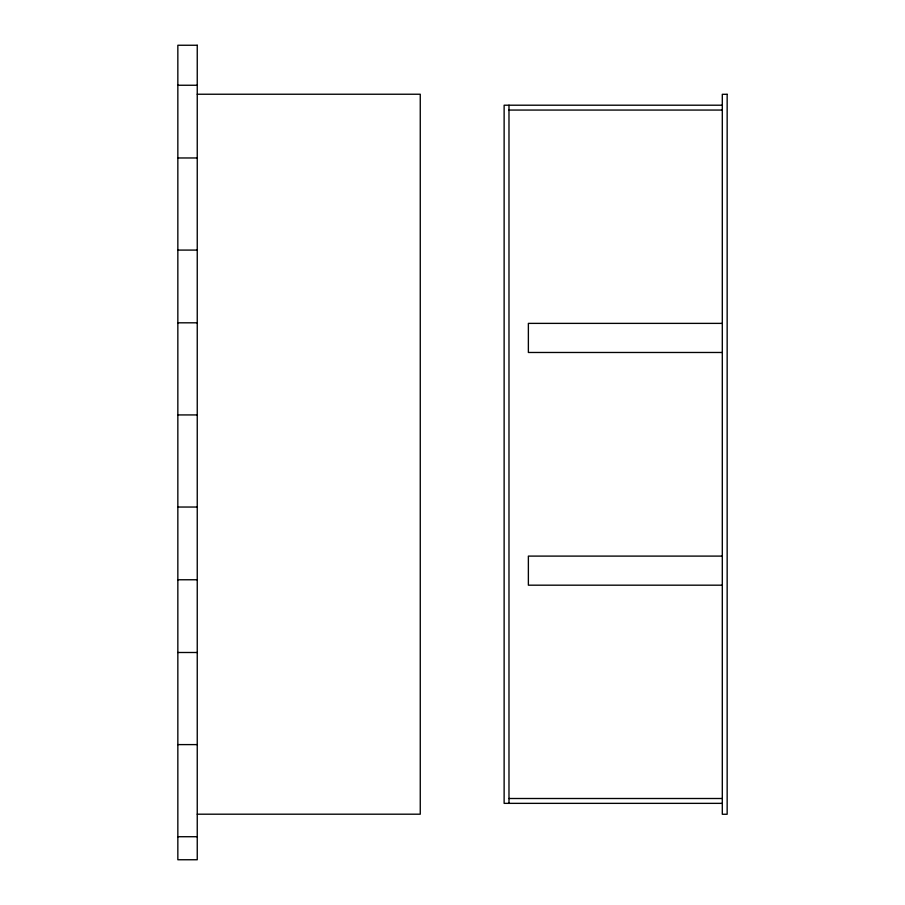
<?xml version="1.0" encoding="UTF-8"?>
<svg xmlns="http://www.w3.org/2000/svg" width="905" height="905" viewBox="0 0 905 905"><rect width="100%" height="100%" fill="white"/><g stroke="black" fill="none" stroke-linecap="round" stroke-linejoin="round"><path stroke-width="1.36" d="M177.844 85.251L197.245 85.251M197.245 94.233L420.259 94.233L420.259 814.195L197.245 814.195M722.303 105.206L504.13 105.206L504.13 803.357L722.303 803.357M508.983 110.059L722.303 110.059M177.844 157.968L197.245 157.968M177.844 250.085L197.245 250.085M177.844 322.814L197.245 322.814M722.303 323.379L528.373 323.379L528.373 352.475L722.303 352.475M177.844 414.931L197.245 414.931M177.844 507.038L197.245 507.038M722.303 556.1L528.373 556.1L528.373 585.184L722.303 585.184M177.844 579.766L197.245 579.766M177.844 652.494L197.245 652.494M177.844 744.6L197.245 744.6M508.983 798.504L722.303 798.504M177.844 836.718L197.245 836.718M508.983 105.206L508.983 803.357M197.245 45.25L177.844 45.25L177.844 859.75L197.245 859.75L197.245 45.25M727.156 94.301L722.303 94.301L722.303 814.262L727.156 814.262L727.156 94.301"/></g></svg>
